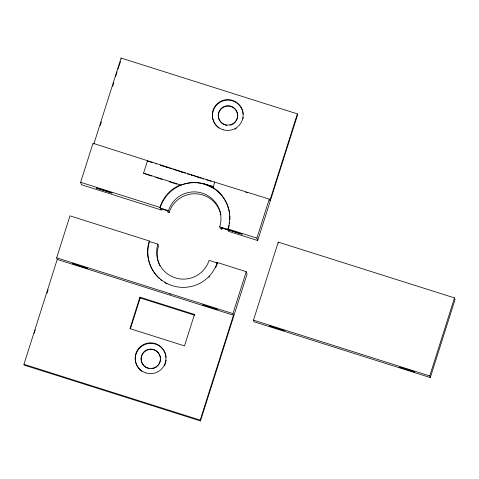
<?xml version="1.0" encoding="UTF-8"?>
<svg xmlns="http://www.w3.org/2000/svg" width="479" height="479" viewBox="0 0 479 479"><rect width="100%" height="100%" fill="white"/><g stroke="black" fill="none" stroke-linecap="round" stroke-linejoin="round"><path stroke-width="0.72" d="M218.28 114.78L218.244 114.984A9.688 9.682 -18.7 0 0 231.614 124.366A9.688 9.682 -18.7 0 0 234.476 108.29A9.688 9.682 -18.7 0 0 218.687 112.493L218.28 114.78L218.687 112.493M56.672 257.81L69.982 215.855L149.292 240.973A35.662 35.644 -18.7 0 0 172.506 285.718A35.662 35.644 -18.7 0 0 217.28 262.498L246.236 271.671L247.062 274.108L200.479 420.939L24.225 365.124L23.95 364.315L57.223 259.432L56.672 257.81L232.926 313.619L233.477 315.248L200.204 420.125L200.479 420.939M161.579 208.814A35.224 35.206 -18.7 0 0 161.183 209.982L81.448 184.732L80.628 182.295L93.004 143.275L204.347 178.901L269.258 199.09L269.809 200.719L297.357 113.876L121.097 58.061L93.776 144.191M34.117 333.39L35.224 329.893M115.517 76.784L117.068 71.886M117.954 69.09L119.061 65.593M47.05 293.178L48.181 289.609M100.225 125.534L101.356 121.971M112.673 86.31L113.798 82.741M119.379 65.168L120.486 61.671M143.975 173.41L143.568 173.141L147.556 160.555M139.922 297.166L129.941 328.63L184.499 345.904L194.48 314.44L139.922 297.166L140.197 297.974L130.438 328.738M204.982 184.181L213.035 187.906L214.706 181.816M213.035 187.906L213.239 186.433M232.926 313.619L246.236 271.671M80.628 182.295L159.944 207.407L160.124 207.952L168.518 210.61A26.86 26.842 -18.7 0 1 202.234 193.127A26.86 26.842 -18.7 0 1 219.717 226.818L220.358 228.717L221.735 229.154L221.322 227.938L227.92 230.022L228.327 231.243L257.708 240.542L256.882 238.105L269.258 199.09M257.708 240.542L297.633 114.685L297.357 113.876M253.493 320.134L278.245 242.105L454.499 297.914L455.05 299.543L430.298 377.572L254.038 321.756L253.493 320.134L429.747 375.949L430.298 377.572M429.747 375.949L454.499 297.914M187.636 174.069L188.145 174.122M213.263 186.499L201.958 183.367A35.668 35.644 -18.7 0 0 180.433 185.283L180.296 184.876L143.568 173.141M155.729 163.908L156.124 163.986M216.137 262.869L216.867 263.049M191.738 175.266L192.941 175.607M188.81 174.296L189.756 174.56M160.255 165.273L160.926 165.471M190.929 174.901L193.324 175.631M161.692 165.698L162.567 165.968M160.273 165.171L161.303 165.489M161.818 165.65L167.111 167.345M193.839 175.787L197.468 176.943M147.304 161.058L152.214 162.615M185.457 173.218L173.039 169.291M206.186 179.703L211.185 181.29M202.886 183.517L213.377 186.834M212.898 187.499L213.341 187.756A35.668 35.644 -18.7 0 1 227.926 228.938L256.882 238.105M219.717 226.818L228.112 229.477A35.668 35.644 -18.7 0 0 228.812 227.07M220.987 214.837A26.86 26.842 -18.7 0 0 169.159 212.502L167.602 212.011L167.189 210.79L160.77 208.76L161.183 209.982M149.292 240.973L149.478 241.512L157.872 244.17A26.86 26.842 -18.7 0 0 175.35 277.868A26.86 26.842 -18.7 0 0 209.072 260.384L217.46 263.043M57.223 259.432L233.477 315.248M140.197 297.974L194.755 315.254L194.48 314.44M23.95 364.315L200.204 420.125M245.709 192.193L247.787 192.851M155.603 177.35L161.986 179.391M169.081 181.655L176.883 184.152M198.025 177.122L199.132 177.481M196.546 176.727L197.432 177.014M148.927 175.176L151.466 176.015M200.252 177.853L201.282 178.206M198.216 177.278L198.905 177.511M166.195 167.135L166.884 167.375M148.382 174.991L145.053 173.823M169.261 168.063L170.147 168.374M199.462 177.715L200.114 177.978M202.845 178.763L203.431 179.008M170.823 168.626L171.41 168.865M167.848 167.728L168.189 167.907M278.245 242.105L278.61 243.182M227.926 228.938L228.112 229.477M181.26 171.889L181.409 172.332M121.097 58.061L121.373 58.875M168.518 210.61L169.159 212.502M157.872 244.17L158.513 246.068A26.86 26.842 -18.7 0 0 160.004 266.013M169.979 293.687L170.231 294.435M131.276 324.433L131.545 325.247M224.507 124.75A9.688 9.682 -18.7 0 1 219.256 111.625A9.688 9.682 -18.7 0 1 232.698 107.248A9.688 9.682 -18.7 0 1 236.189 120.942M235.434 121.959A9.688 9.682 -18.7 0 1 232.483 124.324M231.914 124.594A9.688 9.682 -18.7 0 1 230.106 125.187M226.962 125.354A9.688 9.682 -18.7 0 1 225.1 124.959M160.124 207.952A35.668 35.644 -18.7 0 1 229.657 214.005M229.83 215.879A35.668 35.644 -18.7 0 1 229.884 219.639M229.704 222.142A35.668 35.644 -18.7 0 1 229.549 223.382M229.225 225.238A35.668 35.644 -18.7 0 1 228.962 226.465M159.944 207.407A35.668 35.644 -18.7 0 1 180.296 184.876M222.136 227.95A28.417 28.405 -18.7 0 1 221.735 229.154M219.101 128.18A15.412 15.4 -18.7 0 1 220.13 102.219A15.412 15.4 -18.7 0 1 243.23 114.122M243.17 117.469A15.412 15.4 -18.7 0 1 242.943 118.804M236.213 128.486A15.412 15.4 -18.7 0 1 235.057 129.162M143.688 365.585A9.688 9.682 -18.7 0 1 143.712 352.502A9.688 9.682 -18.7 0 1 156.747 351.382A9.688 9.682 -18.7 0 1 158.998 364.268M158.25 365.285A9.688 9.682 -18.7 0 1 157.369 366.201M156.382 366.992A9.688 9.682 -18.7 0 1 155.298 367.644M154.729 367.92A9.688 9.682 -18.7 0 1 151.669 368.698M149.771 368.674A9.688 9.682 -18.7 0 1 148.52 368.453M147.316 368.076A9.688 9.682 -18.7 0 1 144.131 366.034M139.359 369.147A15.412 15.4 -18.7 0 1 144.556 344.652A15.412 15.4 -18.7 0 1 166.093 357.436M166.087 360.112A15.412 15.4 -18.7 0 1 164.393 365.89M141.886 371.363A15.412 15.4 -18.7 0 1 139.82 369.632M217.268 263.63A35.662 35.644 -18.7 0 1 216.628 265.384M216.394 265.965A35.662 35.644 -18.7 0 1 215.634 267.665M209.724 276.395A35.662 35.644 -18.7 0 1 208.862 277.293M166.949 283.873A35.662 35.644 -18.7 0 1 164.788 282.646M161.716 280.526A35.662 35.644 -18.7 0 1 160.74 279.754M159.333 278.527A35.662 35.644 -18.7 0 1 152.1 269.246M151.813 268.695A35.662 35.644 -18.7 0 1 150.741 266.45M150.502 265.875A35.662 35.644 -18.7 0 1 149.478 241.512M226.232 229.148L242.033 234.171L226.232 229.148M96.279 187.978L111.978 193.007L96.279 187.978M72.73 263.624L87.603 268.39L72.73 263.624M202.827 304.818L217.7 309.584L202.827 304.818M269.551 325.948L284.424 330.714L269.551 325.948M399.648 367.148L414.521 371.914L399.648 367.148M223.142 129.737A15.412 15.4 -18.7 0 0 242.751 111.631A15.412 15.4 -18.7 0 0 217.262 103.715A15.412 15.4 -18.7 0 0 223.142 129.737M145.909 372.925A15.412 15.4 -18.7 0 0 165.614 354.927A15.412 15.4 -18.7 0 0 140.173 346.874A15.412 15.4 -18.7 0 0 145.909 372.925M147.813 367.986A9.688 9.682 -18.7 0 0 160.202 356.675A9.688 9.682 -18.7 0 0 144.209 351.61A9.688 9.682 -18.7 0 0 147.813 367.986"/></g></svg>
